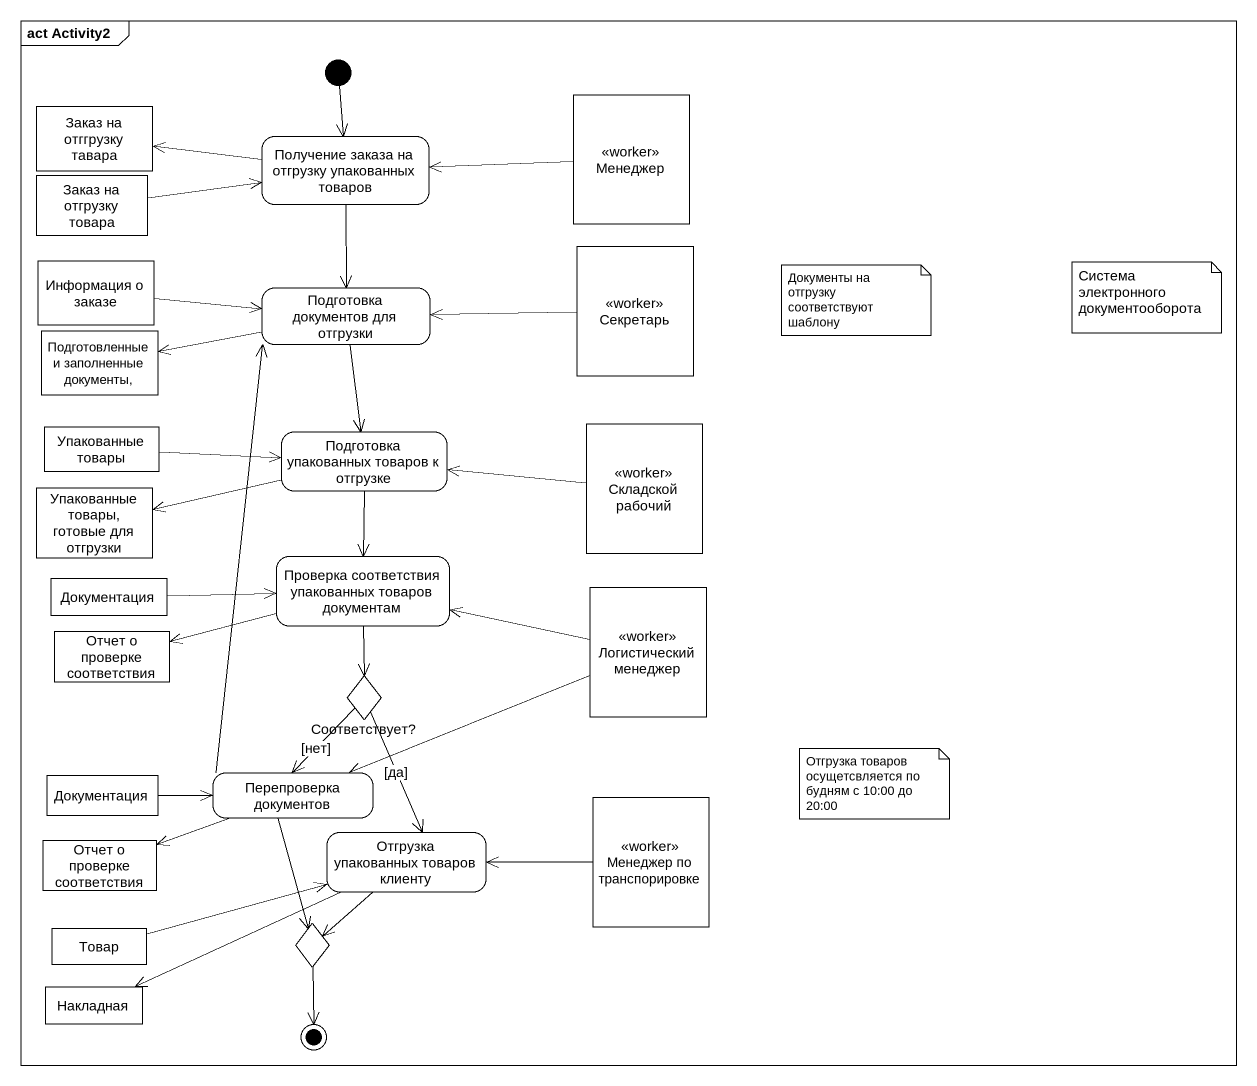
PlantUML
@startuml
mainframe act Activity2
hide empty description
state "Заказ на отггрузку тавара" as Заказ_на_отггрузку_тавара <<object>>
state Менеджер <<worker>>
state "Заказ на отгрузку товара" as Заказ_на_отгрузку_товара <<object>>
state "Получение заказа на отгрузку упакованных товаров" as Получение_заказа_на
state "Информация о заказе" as Информация_о_заказе <<object>>
state "Подготовка документов для отгрузки" as Подготовка_документов_для
state Секретарь <<worker>>
state "Подготовленные и заполненные документы," as Подготовленные_и <<object>>
state "Упакованные товары" as Упакованные_товары <<object>>
state "Подготовка упакованных товаров к отгрузке" as Подготовка_упакованных
state "Складской рабочий" as Складской_рабочий <<worker>>
state "Упакованные товары, готовые для отгрузки" as Упакованные_товары_готовые <<object>>
state Документация <<object>>
state "Проверка соответствия упакованных товаров документам" as Проверка_соответствия
state "Логистический менеджер" as Логистический_менеджер <<worker>>
state "Отчет о проверке соответствия" as Отчет_о_проверке <<object>>
state "Соответствует?" as Соответствует <<choice>>
state "Документация" as Документация_2 <<object>>
state "Перепроверка документов" as Перепроверка_документов
state "Менеджер по транспорировке" as Менеджер_по_транспорировке <<worker>>
state "Отчет о проверке соответствия" as Отчет_о_проверке_2 <<object>>
state "Отгрузка упакованных товаров клиенту" as Отгрузка_упакованных
state Товар <<object>>
state choice1 <<choice>>
state Накладная <<object>>
[*] --> Получение_заказа_на
Менеджер -left-> Получение_заказа_на
Заказ_на_отгрузку_товара -right-> Получение_заказа_на
Получение_заказа_на -left-> Заказ_на_отггрузку_тавара
Получение_заказа_на --> Подготовка_документов_для
Информация_о_заказе -right-> Подготовка_документов_для
Подготовка_документов_для -left-> Подготовленные_и
Подготовка_документов_для --> Подготовка_упакованных
Секретарь -left-> Подготовка_документов_для
Упакованные_товары -right-> Подготовка_упакованных
Подготовка_упакованных -left-> Упакованные_товары_готовые
Подготовка_упакованных --> Проверка_соответствия
Складской_рабочий -left-> Подготовка_упакованных
Документация -right-> Проверка_соответствия
Проверка_соответствия -left-> Отчет_о_проверке
Проверка_соответствия --> Соответствует
Логистический_менеджер -left-> Проверка_соответствия
Логистический_менеджер -left-> Перепроверка_документов
Соответствует --> Перепроверка_документов : [нет]
Соответствует --> Отгрузка_упакованных : [да]
Документация_2 -right-> Перепроверка_документов
Перепроверка_документов -up-> Подготовка_документов_для
Перепроверка_документов -left-> Отчет_о_проверке_2
Перепроверка_документов --> choice1
Менеджер_по_транспорировке -left-> Отгрузка_упакованных
Отгрузка_упакованных --> choice1
Отгрузка_упакованных -left-> Накладная
Товар -right-> Отгрузка_упакованных
choice1 --> [*]
note as N1
  Документы на отгрузку соответствуют шаблону
end note
note as N2
  Система электронного документооборота
end note
note as N3
  Отгрузка товаров осущетсвляется по будням с 10:00 до 20:00
end note
@enduml
